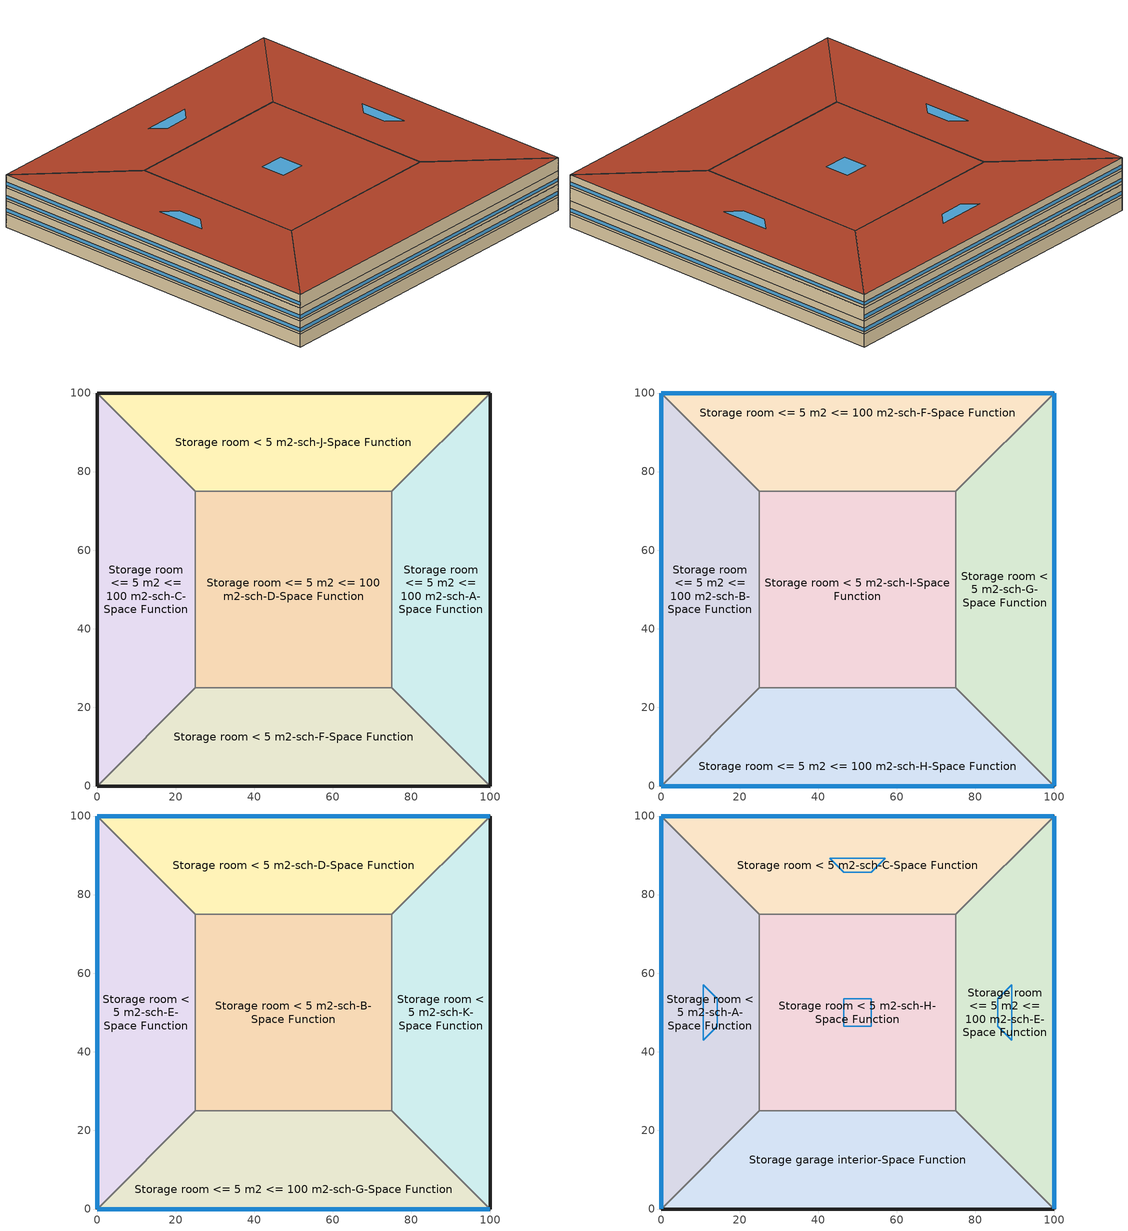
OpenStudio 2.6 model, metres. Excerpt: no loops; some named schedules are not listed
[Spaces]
Storage room <= 5 m2 <= 100 m2-sch-C-Space Function
 floor ground: 0,0 0,100 25,75 25,25 z0
 wall ground: 0,100 0,0 z0:3.8
 wall to Storage room < 5 m2-sch-J-Space Function: 25,75 0,100 z0:3.8
 wall to Storage room <= 5 m2 <= 100 m2-sch-D-Space Function: 25,25 25,75 z0:3.8
 wall to Storage room < 5 m2-sch-F-Space Function: 0,0 25,25 z0:3.8
Storage room < 5 m2-sch-J-Space Function
 floor ground: 0,100 100,100 75,75 25,75 z0
 wall ground: 100,100 0,100 z0:3.8
 wall to Storage room <= 5 m2 <= 100 m2-sch-A-Space Function: 75,75 100,100 z0:3.8
 wall to Storage room <= 5 m2 <= 100 m2-sch-D-Space Function: 25,75 75,75 z0:3.8
Storage room <= 5 m2 <= 100 m2-sch-A-Space Function
 floor ground: 100,100 100,0 75,25 75,75 z0
 wall ground: 100,0 100,100 z0:3.8
 wall to Storage room < 5 m2-sch-F-Space Function: 75,25 100,0 z0:3.8
 wall to Storage room <= 5 m2 <= 100 m2-sch-D-Space Function: 75,75 75,25 z0:3.8
Storage room < 5 m2-sch-F-Space Function
 floor ground: 100,0 0,0 25,25 75,25 z0
 wall ground: 0,0 100,0 z0:3.8
 wall to Storage room <= 5 m2 <= 100 m2-sch-D-Space Function: 75,25 25,25 z0:3.8
Storage room <= 5 m2 <= 100 m2-sch-D-Space Function
 floor ground: 25,25 25,75 75,75 75,25 z0
Storage room <= 5 m2 <= 100 m2-sch-B-Space Function
 floor to Storage room <= 5 m2 <= 100 m2-sch-C-Space Function: 0,0 0,100 25,75 25,25 z3.8
 wall outside: 0,100 0,0 z3.8:7.6
 wall to Storage room <= 5 m2 <= 100 m2-sch-F-Space Function: 25,75 0,100 z3.8:7.6
 wall to Storage room < 5 m2-sch-I-Space Function: 25,25 25,75 z3.8:7.6
 wall to Storage room <= 5 m2 <= 100 m2-sch-H-Space Function: 0,0 25,25 z3.8:7.6
 window: 0,99.97 0,0.03 z4.56:5.51
Storage room <= 5 m2 <= 100 m2-sch-F-Space Function
 floor to Storage room < 5 m2-sch-J-Space Function: 0,100 100,100 75,75 25,75 z3.8
 wall outside: 100,100 0,100 z3.8:7.6
 wall to Storage room < 5 m2-sch-G-Space Function: 75,75 100,100 z3.8:7.6
 wall to Storage room < 5 m2-sch-I-Space Function: 25,75 75,75 z3.8:7.6
 window: 99.97,100 0.03,100 z4.56:5.51
Storage room < 5 m2-sch-G-Space Function
 floor to Storage room <= 5 m2 <= 100 m2-sch-A-Space Function: 100,100 100,0 75,25 75,75 z3.8
 wall outside: 100,0 100,100 z3.8:7.6
 wall to Storage room <= 5 m2 <= 100 m2-sch-H-Space Function: 75,25 100,0 z3.8:7.6
 wall to Storage room < 5 m2-sch-I-Space Function: 75,75 75,25 z3.8:7.6
 window: 100,0.03 100,99.97 z4.56:5.51
Storage room <= 5 m2 <= 100 m2-sch-H-Space Function
 floor to Storage room < 5 m2-sch-F-Space Function: 100,0 0,0 25,25 75,25 z3.8
 wall outside: 0,0 100,0 z3.8:7.6
 wall to Storage room < 5 m2-sch-I-Space Function: 75,25 25,25 z3.8:7.6
 window: 0.03,0 99.97,0 z4.56:5.51
Storage room < 5 m2-sch-I-Space Function
 floor to Storage room <= 5 m2 <= 100 m2-sch-D-Space Function: 25,25 25,75 75,75 75,25 z3.8
Storage room < 5 m2-sch-E-Space Function
 floor to Storage room <= 5 m2 <= 100 m2-sch-B-Space Function: 0,0 0,100 25,75 25,25 z7.6
 wall outside: 0,100 0,0 z7.6:11.4
 wall to Storage room < 5 m2-sch-D-Space Function: 25,75 0,100 z7.6:11.4
 wall to Storage room < 5 m2-sch-B-Space Function: 25,25 25,75 z7.6:11.4
 wall to Storage room <= 5 m2 <= 100 m2-sch-G-Space Function: 0,0 25,25 z7.6:11.4
 window: 0,99.97 0,0.03 z8.36:9.31
Storage room < 5 m2-sch-D-Space Function
 floor to Storage room <= 5 m2 <= 100 m2-sch-F-Space Function: 0,100 100,100 75,75 25,75 z7.6
 wall outside: 100,100 0,100 z7.6:11.4
 wall to Storage room < 5 m2-sch-K-Space Function: 75,75 100,100 z7.6:11.4
 wall to Storage room < 5 m2-sch-B-Space Function: 25,75 75,75 z7.6:11.4
 window: 99.97,100 0.03,100 z8.36:9.31
Storage room < 5 m2-sch-K-Space Function
 floor to Storage room < 5 m2-sch-G-Space Function: 100,100 100,0 75,25 75,75 z7.6
 wall outside: 100,0 100,100 z7.6:11.4
 wall to Storage room <= 5 m2 <= 100 m2-sch-G-Space Function: 75,25 100,0 z7.6:11.4
 wall to Storage room < 5 m2-sch-B-Space Function: 75,75 75,25 z7.6:11.4
Storage room <= 5 m2 <= 100 m2-sch-G-Space Function
 floor to Storage room <= 5 m2 <= 100 m2-sch-H-Space Function: 100,0 0,0 25,25 75,25 z7.6
 wall outside: 0,0 100,0 z7.6:11.4
 wall to Storage room < 5 m2-sch-B-Space Function: 75,25 25,25 z7.6:11.4
 window: 0.03,0 99.97,0 z8.36:9.31
Storage room < 5 m2-sch-B-Space Function
 floor to Storage room < 5 m2-sch-I-Space Function: 25,25 25,75 75,75 75,25 z7.6
Storage room < 5 m2-sch-A-Space Function
 floor to Storage room < 5 m2-sch-E-Space Function: 0,0 0,100 25,75 25,25 z11.4
 wall outside: 0,100 0,0 z11.4:15.2
 wall to Storage room < 5 m2-sch-C-Space Function: 25,75 0,100 z11.4:15.2
 wall to Storage room < 5 m2-sch-H-Space Function: 25,25 25,75 z11.4:15.2
 wall to Storage garage interior-Space Function: 0,0 25,25 z11.4:15.2
 window: 0,99.97 0,0.03 z12.16:13.11
 roof outside: 25,25 25,75 0,100 0,0 z15.2
 skylight: 14.27,46.46 14.27,53.54 10.73,57.07 10.73,42.93 z15.2
Storage room < 5 m2-sch-C-Space Function
 floor to Storage room < 5 m2-sch-D-Space Function: 0,100 100,100 75,75 25,75 z11.4
 wall outside: 100,100 0,100 z11.4:15.2
 wall to Storage room <= 5 m2 <= 100 m2-sch-E-Space Function: 75,75 100,100 z11.4:15.2
 wall to Storage room < 5 m2-sch-H-Space Function: 25,75 75,75 z11.4:15.2
 window: 99.97,100 0.03,100 z12.16:13.11
 roof outside: 25,75 75,75 100,100 0,100 z15.2
 skylight: 46.46,85.73 53.54,85.73 57.07,89.27 42.93,89.27 z15.2
Storage room <= 5 m2 <= 100 m2-sch-E-Space Function
 floor to Storage room < 5 m2-sch-K-Space Function: 100,100 100,0 75,25 75,75 z11.4
 wall outside: 100,0 100,100 z11.4:15.2
 wall to Storage garage interior-Space Function: 75,25 100,0 z11.4:15.2
 wall to Storage room < 5 m2-sch-H-Space Function: 75,75 75,25 z11.4:15.2
 window: 100,0.03 100,99.97 z12.16:13.11
 roof outside: 75,75 75,25 100,0 100,100 z15.2
 skylight: 85.73,53.54 85.73,46.46 89.27,42.93 89.27,57.07 z15.2
Storage garage interior-Space Function
 floor to Storage room <= 5 m2 <= 100 m2-sch-G-Space Function: 100,0 0,0 25,25 75,25 z11.4
 wall outside: 0,0 100,0 z11.4:15.2
 wall to Storage room < 5 m2-sch-H-Space Function: 75,25 25,25 z11.4:15.2
 roof outside: 75,25 25,25 0,0 100,0 z15.2
Storage room < 5 m2-sch-H-Space Function
 floor to Storage room < 5 m2-sch-B-Space Function: 25,25 25,75 75,75 75,25 z11.4
 roof outside: 75,25 75,75 25,75 25,25 z15.2
 skylight: 53.54,46.46 53.54,53.54 46.46,53.54 46.46,46.46 z15.2
[Schedule:Ruleset]
Name | Default Day Schedule
NECB-K-Lighting | NECB-K-Lighting Default
NECB-A-Occupancy-NECB-A-Lighting-0.6-0.0-0.67-Light Ruleset | NECB-A-Occupancy-NECB-A-Lighting-0.6-0.0-0.67-Light Default
NECB-B-Occupancy-NECB-B-Lighting-0.6-0.0-0.67-Light Ruleset | NECB-B-Occupancy-NECB-B-Lighting-0.6-0.0-0.67-Light Default
NECB-C-Occupancy-NECB-C-Lighting-0.6-0.0-0.67-Light Ruleset | NECB-C-Occupancy-NECB-C-Lighting-0.6-0.0-0.67-Light Default
NECB-H-Occupancy-NECB-H-Lighting-0.6-0.0-0.67-Light Ruleset | NECB-H-Occupancy-NECB-H-Lighting-0.6-0.0-0.67-Light Default
NECB-E-Lighting | NECB-E-Lighting Default
[Schedule:Day]
Clothing Schedule Default Winter Clothes; Always On Default: 24, 0, 1
Clothing Schedule Summer Clothes: 24, 0, 0.5
Air Velocity Schedule Default; NECB-A-Electric-Equipment Sat Day; NECB-A-Electric-Equipment Sun|Hol Day: 24, 0, 0.2
Work Efficiency Schedule Default; NECB-K-Electric-Equipment Default; NECB-K-Electric-Equipment Default|Wkdy Day; NECB-K-Electric-Equipment Sat Day; NECB-K-Electric-Equipment Sun|Hol Day; NECB-A-Occupancy Sat Day; NECB-A-Occupancy Sun|Hol Day; NECB-D-Occupancy Sat Day; NECB-D-Occupancy Sun|Hol Day; NECB-E-Occupancy Sun|Hol Day: 24, 0, 0
NECB-K-Occupancy Default; NECB-K-Occupancy Default|Wkdy Day; NECB-K-Occupancy Sat Day; NECB-K-Occupancy Sun|Hol Day: 5, 0, 0, 6, 0, 0.1, 7, 0, 0.5, 8, 0, 0.9, 9, 0, 0.6, 16, 0, 0.2, 17, 0, 0.7, 18, 0, 0.9, 19, 0, 0.6, 20, 0, 0.2, 23, 0, 0.1, 24, 0, 0
NECB-Activity Default; NECB-Activity Winter Design Day; NECB-Activity Summer Design Day: 24, 0, 130
NECB-K-Lighting Default; NECB-K-Lighting Default|Wkdy Day; NECB-K-Lighting Sat Day; NECB-K-Lighting Sun|Hol Day; NECB-H-Occupancy Default; NECB-H-Occupancy Default|Wkdy Day; NECB-H-Occupancy Sat Day; NECB-H-Occupancy Sun|Hol Day; NECB-H-Occupancy-NECB-H-Lighting-0.6-0.0-0.67-Light Default; NECB-H-Occupancy-NECB-H-Lighting-0.6-0.0-0.67-Default|Wkdy-Light Day; NECB-H-Occupancy-NECB-H-Lighting-0.6-0.0-0.67-Sat-Light Day; NECB-H-Occupancy-NECB-H-Lighting-0.6-0.0-0.67-Sun|Hol-Light Day; NECB-H-Electric-Equipment Default; NECB-H-Electric-Equipment Default|Wkdy Day; NECB-H-Electric-Equipment Sat Day; NECB-H-Electric-Equipment Sun|Hol Day; NECB-H-Lighting Default; NECB-H-Lighting Default|Wkdy Day; NECB-H-Lighting Sat Day; NECB-H-Lighting Sun|Hol Day: 24, 0, 0.9
NECB-K-Thermostat Setpoint-Heating Default; NECB-K-Thermostat Setpoint-Heating Default|Wkdy Day; NECB-K-Thermostat Setpoint-Heating Sat Day; NECB-K-Thermostat Setpoint-Heating Sun|Hol Day: 24, 0, 5
NECB-K-Thermostat Setpoint-Cooling Default; NECB-K-Thermostat Setpoint-Cooling Default|Wkdy Day; NECB-K-Thermostat Setpoint-Cooling Sat Day; NECB-K-Thermostat Setpoint-Cooling Sun|Hol Day; NECB-A-Thermostat Setpoint-Cooling Sat Day; NECB-A-Thermostat Setpoint-Cooling Sun|Hol Day; NECB-D-Thermostat Setpoint-Cooling Sat Day; NECB-D-Thermostat Setpoint-Cooling Sun|Hol Day; NECB-E-Thermostat Setpoint-Cooling Sun|Hol Day: 24, 0, 35
NECB-A-Occupancy Default; NECB-A-Occupancy Default|Wkdy Day: 7, 0, 0, 8, 0, 0.1, 9, 0, 0.7, 12, 0, 0.9, 14, 0, 0.5, 17, 0, 0.9, 18, 0, 0.7, 19, 0, 0.3, 23, 0, 0.1, 24, 0, 0
NECB-A-Occupancy-NECB-A-Lighting-0.6-0.0-0.67-Light Default; NECB-A-Occupancy-NECB-A-Lighting-0.6-0.0-0.67-Default|Wkdy-Light Day: 7, 0, 0.0299, 8, 0, 0.1794, 9, 0, 0.8, 12, 0, 0.9, 14, 0, 0.5382, 17, 0, 0.9, 18, 0, 0.8, 19, 0, 0.299, 21, 0, 0.1794, 23, 0, 0.0598, 24, 0, 0.0299
NECB-A-Occupancy-NECB-A-Lighting-0.6-0.0-0.67-Sat-Light Day; NECB-A-Occupancy-NECB-A-Lighting-0.6-0.0-0.67-Sun|Hol-Light Day; NECB-D-Occupancy-NECB-D-Lighting-0.6-0.0-0.67-Sat-Light Day; NECB-D-Occupancy-NECB-D-Lighting-0.6-0.0-0.67-Sun|Hol-Light Day; NECB-E-Occupancy-NECB-E-Lighting-0.6-0.0-0.67-Sun|Hol-Light Day: 24, 0, 0.0299
NECB-A-Electric-Equipment Default; NECB-A-Electric-Equipment Default|Wkdy Day: 7, 0, 0.2, 8, 0, 0.3, 9, 0, 0.8, 18, 0, 0.9, 19, 0, 0.5, 21, 0, 0.3, 24, 0, 0.2
NECB-A-Thermostat Setpoint-Heating Default; NECB-A-Thermostat Setpoint-Heating Default|Wkdy Day: 6, 0, 18, 7, 0, 20, 21, 0, 22, 24, 0, 18
NECB-A-Thermostat Setpoint-Heating Sat Day; NECB-A-Thermostat Setpoint-Heating Sun|Hol Day; NECB-D-Thermostat Setpoint-Heating Sat Day; NECB-D-Thermostat Setpoint-Heating Sun|Hol Day; NECB-E-Thermostat Setpoint-Heating Sun|Hol Day: 24, 0, 18
NECB-A-Thermostat Setpoint-Cooling Default; NECB-A-Thermostat Setpoint-Cooling Default|Wkdy Day: 6, 0, 35, 21, 0, 24, 24, 0, 35
NECB-B-Occupancy Default; NECB-B-Occupancy Default|Wkdy Day: 1, 0, 0.3, 2, 0, 0.1, 9, 0, 0, 10, 0, 0.1, 11, 0, 0.2, 12, 0, 0.5, 13, 0, 0.9, 14, 0, 0.8, 15, 0, 0.5, 17, 0, 0.2, 18, 0, 0.3, 19, 0, 0.6, 22, 0, 0.9, 23, 0, 0.6, 24, 0, 0.4
NECB-B-Occupancy Sat Day: 1, 0, 0.5, 2, 0, 0.3, 9, 0, 0, 10, 0, 0.1, 11, 0, 0.2, 12, 0, 0.5, 13, 0, 0.9, 14, 0, 0.8, 15, 0, 0.5, 17, 0, 0.2, 18, 0, 0.3, 19, 0, 0.6, 22, 0, 0.9, 24, 0, 0.6
NECB-B-Occupancy Sun|Hol Day: 1, 0, 0.1, 2, 0, 0.3, 10, 0, 0, 11, 0, 0.1, 12, 0, 0.4, 14, 0, 0.5, 15, 0, 0.4, 18, 0, 0.2, 19, 0, 0.5, 21, 0, 0.7, 22, 0, 0.5, 23, 0, 0.3, 24, 0, 0.1
NECB-B-Occupancy-NECB-B-Lighting-0.6-0.0-0.67-Light Default; NECB-B-Occupancy-NECB-B-Lighting-0.6-0.0-0.67-Default|Wkdy-Light Day: 1, 0, 0.5382, 2, 0, 0.299, 9, 0, 0.0598, 10, 0, 0.299, 11, 0, 0.4186, 12, 0, 0.5382, 14, 0, 0.9, 18, 0, 0.5382, 23, 0, 0.9, 24, 0, 0.5382
NECB-B-Occupancy-NECB-B-Lighting-0.6-0.0-0.67-Sat-Light Day: 1, 0, 0.5382, 2, 0, 0.299, 9, 0, 0.0598, 10, 0, 0.299, 11, 0, 0.4186, 12, 0, 0.5382, 14, 0, 0.9, 18, 0, 0.5382, 24, 0, 0.9
NECB-B-Occupancy-NECB-B-Lighting-0.6-0.0-0.67-Sun|Hol-Light Day: 2, 0, 0.299, 10, 0, 0.0598, 11, 0, 0.299, 19, 0, 0.5382, 21, 0, 0.9, 23, 0, 0.5382, 24, 0, 0.299
NECB-B-Electric-Equipment Default; NECB-B-Electric-Equipment Default|Wkdy Day; NECB-B-Electric-Equipment Sat Day; NECB-B-Lighting Default; NECB-B-Lighting Default|Wkdy Day; NECB-B-Lighting Sat Day: 1, 0, 0.9, 2, 0, 0.5, 9, 0, 0.1, 10, 0, 0.5, 11, 0, 0.7, 24, 0, 0.9
NECB-B-Electric-Equipment Sun|Hol Day; NECB-B-Lighting Sun|Hol Day: 2, 0, 0.5, 10, 0, 0.1, 11, 0, 0.5, 23, 0, 0.9, 24, 0, 0.5
NECB-B-Thermostat Setpoint-Heating Default; NECB-B-Thermostat Setpoint-Heating Default|Wkdy Day; NECB-B-Thermostat Setpoint-Heating Sat Day: 2, 0, 22, 8, 0, 18, 9, 0, 20, 24, 0, 22
NECB-B-Thermostat Setpoint-Heating Sun|Hol Day: 1, 0, 18, 2, 0, 22, 9, 0, 18, 10, 0, 20, 23, 0, 22, 24, 0, 18
NECB-B-Thermostat Setpoint-Cooling Default; NECB-B-Thermostat Setpoint-Cooling Default|Wkdy Day; NECB-B-Thermostat Setpoint-Cooling Sat Day: 1, 0, 24, 8, 0, 35, 24, 0, 24
NECB-B-Thermostat Setpoint-Cooling Sun|Hol Day: 9, 0, 35, 23, 0, 24, 24, 0, 35
NECB-C-Occupancy Default; NECB-C-Occupancy Default|Wkdy Day: 8, 0, 0, 9, 0, 0.1, 10, 0, 0.2, 12, 0, 0.5, 16, 0, 0.7, 17, 0, 0.8, 18, 0, 0.7, 19, 0, 0.5, 21, 0, 0.3, 24, 0, 0
NECB-C-Occupancy Sat Day: 8, 0, 0, 9, 0, 0.1, 10, 0, 0.2, 11, 0, 0.5, 12, 0, 0.6, 13, 0, 0.8, 16, 0, 0.9, 17, 0, 0.8, 18, 0, 0.7, 19, 0, 0.5, 21, 0, 0.2, 24, 0, 0
NECB-C-Occupancy Sun|Hol Day: 8, 0, 0, 9, 0, 0.1, 10, 0, 0.2, 11, 0, 0.5, 12, 0, 0.6, 13, 0, 0.8, 16, 0, 0.9, 17, 0, 0.8, 18, 0, 0.7, 19, 0, 0.5, 24, 0, 0
NECB-C-Occupancy-NECB-C-Lighting-0.6-0.0-0.67-Light Default; NECB-C-Occupancy-NECB-C-Lighting-0.6-0.0-0.67-Default|Wkdy-Light Day: 8, 0, 0.0299, 9, 0, 0.299, 12, 0, 0.5382, 18, 0, 0.9, 19, 0, 0.5382, 20, 0, 0.3588, 21, 0, 0.299, 24, 0, 0.0299
NECB-C-Occupancy-NECB-C-Lighting-0.6-0.0-0.67-Sat-Light Day: 8, 0, 0.0299, 9, 0, 0.299, 11, 0, 0.5382, 18, 0, 0.9, 19, 0, 0.5382, 20, 0, 0.3588, 21, 0, 0.299, 24, 0, 0.0299
NECB-C-Occupancy-NECB-C-Lighting-0.6-0.0-0.67-Sun|Hol-Light Day: 8, 0, 0.0299, 9, 0, 0.299, 11, 0, 0.5382, 18, 0, 0.9, 19, 0, 0.5382, 24, 0, 0.0299
NECB-C-Electric-Equipment Default; NECB-C-Electric-Equipment Default|Wkdy Day; NECB-C-Electric-Equipment Sat Day; NECB-C-Lighting Default; NECB-C-Lighting Default|Wkdy Day; NECB-C-Lighting Sat Day: 8, 0, 0.05, 9, 0, 0.5, 19, 0, 0.9, 20, 0, 0.6, 21, 0, 0.5, 24, 0, 0.05
NECB-C-Electric-Equipment Sun|Hol Day; NECB-C-Lighting Sun|Hol Day: 8, 0, 0.05, 9, 0, 0.5, 19, 0, 0.9, 24, 0, 0.05
NECB-C-Thermostat Setpoint-Heating Default; NECB-C-Thermostat Setpoint-Heating Default|Wkdy Day; NECB-C-Thermostat Setpoint-Heating Sat Day: 7, 0, 18, 8, 0, 20, 21, 0, 22, 24, 0, 18
NECB-C-Thermostat Setpoint-Heating Sun|Hol Day: 9, 0, 18, 10, 0, 20, 19, 0, 22, 24, 0, 18
NECB-C-Thermostat Setpoint-Cooling Default; NECB-C-Thermostat Setpoint-Cooling Default|Wkdy Day; NECB-C-Thermostat Setpoint-Cooling Sat Day: 7, 0, 35, 21, 0, 24, 24, 0, 35
NECB-C-Thermostat Setpoint-Cooling Sun|Hol Day; NECB-E-Thermostat Setpoint-Cooling Default; NECB-E-Thermostat Setpoint-Cooling Default|Wkdy Day: 7, 0, 35, 19, 0, 24, 24, 0, 35
NECB-D-Occupancy Default; NECB-D-Occupancy Default|Wkdy Day: 8, 0, 0, 9, 0, 0.1, 12, 0, 0.9, 16, 0, 0.8, 17, 0, 0.5, 18, 0, 0.2, 19, 0, 0.1, 22, 0, 0.3, 23, 0, 0.1, 24, 0, 0
NECB-D-Occupancy-NECB-D-Lighting-0.6-0.0-0.67-Light Default; NECB-D-Occupancy-NECB-D-Lighting-0.6-0.0-0.67-Default|Wkdy-Light Day: 8, 0, 0.0299, 9, 0, 0.1794, 16, 0, 0.9, 17, 0, 0.4186, 19, 0, 0.299, 22, 0, 0.4186, 23, 0, 0.1794, 24, 0, 0.0299
NECB-D-Electric-Equipment Default; NECB-D-Electric-Equipment Default|Wkdy Day; NECB-D-Lighting Default; NECB-D-Lighting Default|Wkdy Day: 8, 0, 0.05, 9, 0, 0.3, 16, 0, 0.9, 17, 0, 0.7, 19, 0, 0.5, 22, 0, 0.7, 23, 0, 0.3, 24, 0, 0.05
NECB-D-Electric-Equipment Sat Day; NECB-D-Electric-Equipment Sun|Hol Day; NECB-E-Electric-Equipment Sun|Hol Day; NECB-A-Lighting Sat Day; NECB-A-Lighting Sun|Hol Day; NECB-D-Lighting Sat Day; NECB-D-Lighting Sun|Hol Day; NECB-E-Lighting Sun|Hol Day: 24, 0, 0.05
NECB-D-Thermostat Setpoint-Heating Default; NECB-D-Thermostat Setpoint-Heating Default|Wkdy Day: 7, 0, 18, 8, 0, 20, 23, 0, 22, 24, 0, 18
NECB-D-Thermostat Setpoint-Cooling Default; NECB-D-Thermostat Setpoint-Cooling Default|Wkdy Day: 7, 0, 35, 23, 0, 24, 24, 0, 35
NECB-E-Occupancy Default; NECB-E-Occupancy Default|Wkdy Day: 8, 0, 0, 9, 0, 0.2, 10, 0, 0.7, 14, 0, 0.9, 15, 0, 0.5, 16, 0, 0.9, 18, 0, 0.8, 19, 0, 0.2, 24, 0, 0
NECB-E-Occupancy Sat Day: 9, 0, 0, 13, 0, 0.2, 17, 0, 0.1, 24, 0, 0
NECB-E-Occupancy-NECB-E-Lighting-0.6-0.0-0.67-Light Default; NECB-E-Occupancy-NECB-E-Lighting-0.6-0.0-0.67-Default|Wkdy-Light Day: 8, 0, 0.0299, 9, 0, 0.2392, 10, 0, 0.7, 14, 0, 0.9, 15, 0, 0.5382, 18, 0, 0.9, 19, 0, 0.2392, 24, 0, 0.0299
NECB-E-Occupancy-NECB-E-Lighting-0.6-0.0-0.67-Sat-Light Day: 9, 0, 0.0299, 10, 0, 0.299, 15, 0, 0.5382, 16, 0, 0.4186, 17, 0, 0.299, 24, 0, 0.0299
NECB-E-Electric-Equipment Default; NECB-E-Electric-Equipment Default|Wkdy Day; NECB-E-Lighting Default; NECB-E-Lighting Default|Wkdy Day: 8, 0, 0.05, 9, 0, 0.4, 10, 0, 0.7, 18, 0, 0.9, 19, 0, 0.4, 24, 0, 0.05
NECB-E-Electric-Equipment Sat Day; NECB-E-Lighting Sat Day: 9, 0, 0.05, 10, 0, 0.5, 15, 0, 0.9, 16, 0, 0.7, 17, 0, 0.5, 24, 0, 0.05
NECB-E-Thermostat Setpoint-Heating Default; NECB-E-Thermostat Setpoint-Heating Default|Wkdy Day: 7, 0, 18, 8, 0, 20, 19, 0, 22, 24, 0, 18
NECB-E-Thermostat Setpoint-Heating Sat Day: 8, 0, 18, 9, 0, 20, 17, 0, 22, 24, 0, 18
NECB-E-Thermostat Setpoint-Cooling Sat Day: 8, 0, 35, 17, 0, 24, 24, 0, 35
NECB-F-Occupancy Default; NECB-F-Occupancy Default|Wkdy Day; NECB-F-Occupancy Sat Day; NECB-F-Occupancy Sun|Hol Day: 7, 0, 0.63, 8, 0, 0.49, 10, 0, 0.28, 16, 0, 0.14, 17, 0, 0.21, 20, 0, 0.35, 22, 0, 0.49, 23, 0, 0.56, 24, 0, 0.63
NECB-F-Occupancy-NECB-F-Lighting-0.6-0.0-0.67-Light Default; NECB-F-Occupancy-NECB-F-Lighting-0.6-0.0-0.67-Default|Wkdy-Light Day; NECB-F-Occupancy-NECB-F-Lighting-0.6-0.0-0.67-Sat-Light Day; NECB-F-Occupancy-NECB-F-Lighting-0.6-0.0-0.67-Sun|Hol-Light Day: 1, 0, 0.21, 3, 0, 0.14, 6, 0, 0.07, 7, 0, 0.14, 8, 0, 0.16744, 9, 0, 0.2093, 11, 0, 0.16744, 12, 0, 0.12558, 19, 0, 0.08372, 20, 0, 0.25116, 21, 0, 0.33488, 22, 0, 0.37674, 23, 0, 0.33488, 24, 0, 0.42
NECB-F-Electric-Equipment Default; NECB-F-Electric-Equipment Default|Wkdy Day; NECB-F-Electric-Equipment Sat Day; NECB-F-Electric-Equipment Sun|Hol Day; NECB-F-Lighting Default; NECB-F-Lighting Default|Wkdy Day; NECB-F-Lighting Sat Day; NECB-F-Lighting Sun|Hol Day: 1, 0, 0.21, 3, 0, 0.14, 6, 0, 0.07, 7, 0, 0.14, 8, 0, 0.28, 9, 0, 0.35, 11, 0, 0.28, 12, 0, 0.21, 19, 0, 0.14, 20, 0, 0.42, 21, 0, 0.56, 22, 0, 0.63, 23, 0, 0.56, 24, 0, 0.42
NECB-F-Thermostat Setpoint-Heating Default; NECB-F-Thermostat Setpoint-Heating Default|Wkdy Day; NECB-F-Thermostat Setpoint-Heating Sat Day; NECB-F-Thermostat Setpoint-Heating Sun|Hol Day; NECB-G-Thermostat Setpoint-Heating Default; NECB-G-Thermostat Setpoint-Heating Default|Wkdy Day; NECB-G-Thermostat Setpoint-Heating Sat Day; NECB-G-Thermostat Setpoint-Heating Sun|Hol Day; NECB-H-Thermostat Setpoint-Heating Default; NECB-H-Thermostat Setpoint-Heating Default|Wkdy Day; NECB-H-Thermostat Setpoint-Heating Sat Day; NECB-H-Thermostat Setpoint-Heating Sun|Hol Day: 1, 0, 22, 7, 0, 18, 8, 0, 20, 24, 0, 22
NECB-F-Thermostat Setpoint-Cooling Default; NECB-F-Thermostat Setpoint-Cooling Default|Wkdy Day; NECB-F-Thermostat Setpoint-Cooling Sat Day; NECB-F-Thermostat Setpoint-Cooling Sun|Hol Day; NECB-G-Thermostat Setpoint-Cooling Default; NECB-G-Thermostat Setpoint-Cooling Default|Wkdy Day; NECB-G-Thermostat Setpoint-Cooling Sat Day; NECB-G-Thermostat Setpoint-Cooling Sun|Hol Day; NECB-H-Thermostat Setpoint-Cooling Default; NECB-H-Thermostat Setpoint-Cooling Default|Wkdy Day; NECB-H-Thermostat Setpoint-Cooling Sat Day; NECB-H-Thermostat Setpoint-Cooling Sun|Hol Day; NECB-J-Thermostat Setpoint-Cooling Default; NECB-J-Thermostat Setpoint-Cooling Default|Wkdy Day; NECB-J-Thermostat Setpoint-Cooling Sat Day; NECB-J-Thermostat Setpoint-Cooling Sun|Hol Day: 24, 0, 24
NECB-G-Occupancy Default; NECB-G-Occupancy Default|Wkdy Day: 7, 0, 0.9, 8, 0, 0.7, 9, 0, 0.4, 17, 0, 0.3, 18, 0, 0.5, 24, 0, 0.9
NECB-G-Occupancy Sat Day; NECB-G-Occupancy Sun|Hol Day: 7, 0, 0.9, 8, 0, 0.7, 17, 0, 0.5, 18, 0, 0.7, 24, 0, 0.9
NECB-G-Occupancy-NECB-G-Lighting-0.6-0.0-0.67-Light Default; NECB-G-Occupancy-NECB-G-Lighting-0.6-0.0-0.67-Default|Wkdy-Light Day; NECB-G-Occupancy-NECB-G-Lighting-0.6-0.0-0.67-Sat-Light Day; NECB-G-Occupancy-NECB-G-Lighting-0.6-0.0-0.67-Sun|Hol-Light Day: 1, 0, 0.3, 6, 0, 0, 7, 0, 0.2, 8, 0, 0.5, 9, 0, 0.299, 19, 0, 0, 22, 0, 0.9, 23, 0, 0.8, 24, 0, 0.6
NECB-G-Electric-Equipment Default; NECB-G-Electric-Equipment Default|Wkdy Day; NECB-G-Electric-Equipment Sat Day; NECB-G-Electric-Equipment Sun|Hol Day: 1, 0, 0.3, 7, 0, 0.2, 9, 0, 0.8, 16, 0, 0.4, 17, 0, 0.5, 18, 0, 0.2, 20, 0, 0.9, 21, 0, 0.7, 24, 0, 0.5
NECB-I-Occupancy Default; NECB-I-Occupancy Default|Wkdy Day: 1, 0, 0.1, 15, 0, 0, 18, 0, 0.1, 19, 0, 0.4, 22, 0, 0.8, 23, 0, 0.6, 24, 0, 0.4
NECB-I-Occupancy Sat Day: 1, 0, 0.1, 10, 0, 0, 13, 0, 0.1, 14, 0, 0.4, 15, 0, 0.6, 16, 0, 0.8, 17, 0, 0.6, 18, 0, 0.4, 19, 0, 0.2, 20, 0, 0.4, 22, 0, 0.8, 23, 0, 0.6, 24, 0, 0.4
NECB-I-Occupancy Sun|Hol Day: 8, 0, 0, 9, 0, 0.2, 10, 0, 0.4, 12, 0, 0.8, 13, 0, 0.4, 14, 0, 0.2, 24, 0, 0
NECB-I-Occupancy-NECB-I-Lighting-0.6-0.0-0.67-Light Default; NECB-I-Occupancy-NECB-I-Lighting-0.6-0.0-0.67-Default|Wkdy-Light Day: 1, 0, 0.299, 15, 0, 0.0299, 18, 0, 0.299, 19, 0, 0.4784, 23, 0, 0.9, 24, 0, 0.5382
NECB-I-Occupancy-NECB-I-Lighting-0.6-0.0-0.67-Sat-Light Day: 1, 0, 0.299, 10, 0, 0.0299, 13, 0, 0.299, 14, 0, 0.4784, 17, 0, 0.9, 18, 0, 0.4784, 19, 0, 0.3588, 20, 0, 0.4784, 23, 0, 0.9, 24, 0, 0.5382
NECB-I-Occupancy-NECB-I-Lighting-0.6-0.0-0.67-Sun|Hol-Light Day: 8, 0, 0.0299, 9, 0, 0.299, 10, 0, 0.5382, 12, 0, 0.9, 13, 0, 0.5382, 14, 0, 0.299, 24, 0, 0.0299
NECB-I-Electric-Equipment Default; NECB-I-Electric-Equipment Default|Wkdy Day: 15, 0, 0.1, 18, 0, 0.2, 24, 0, 0.8
NECB-I-Electric-Equipment Sat Day: 10, 0, 0.1, 13, 0, 0.2, 24, 0, 0.8
NECB-I-Electric-Equipment Sun|Hol Day: 8, 0, 0.1, 13, 0, 0.8, 14, 0, 0.2, 24, 0, 0.1
NECB-I-Thermostat Setpoint-Heating Default; NECB-I-Thermostat Setpoint-Heating Default|Wkdy Day: 14, 0, 18, 15, 0, 20, 24, 0, 22
NECB-I-Thermostat Setpoint-Heating Sat Day: 10, 0, 18, 11, 0, 20, 24, 0, 22
NECB-I-Thermostat Setpoint-Heating Sun|Hol Day: 7, 0, 18, 8, 0, 20, 14, 0, 22, 24, 0, 18
NECB-I-Thermostat Setpoint-Cooling Default; NECB-I-Thermostat Setpoint-Cooling Default|Wkdy Day: 14, 0, 35, 24, 0, 24
NECB-I-Thermostat Setpoint-Cooling Sat Day: 10, 0, 35, 24, 0, 24
NECB-I-Thermostat Setpoint-Cooling Sun|Hol Day: 7, 0, 35, 14, 0, 24, 24, 0, 35
NECB-J-Occupancy Default; NECB-J-Occupancy Default|Wkdy Day; NECB-J-Occupancy Sat Day; NECB-J-Occupancy Sun|Hol Day: 7, 0, 0.9, 8, 0, 0.7, 10, 0, 0.6, 12, 0, 0.7, 14, 0, 0.6, 17, 0, 0.7, 20, 0, 0.6, 22, 0, 0.7, 23, 0, 0.8, 24, 0, 0.9
NECB-J-Occupancy-NECB-J-Lighting-0.6-0.0-0.67-Light Default; NECB-J-Occupancy-NECB-J-Lighting-0.6-0.0-0.67-Default|Wkdy-Light Day; NECB-J-Occupancy-NECB-J-Lighting-0.6-0.0-0.67-Sat-Light Day; NECB-J-Occupancy-NECB-J-Lighting-0.6-0.0-0.67-Sun|Hol-Light Day: 5, 0, 0.1, 6, 0, 0.3, 7, 0, 0.5, 11, 0, 0.7, 12, 0, 0.6, 18, 0, 0.5, 19, 0, 0.6, 23, 0, 0.7, 24, 0, 0.3
NECB-J-Electric-Equipment Default; NECB-J-Electric-Equipment Default|Wkdy Day; NECB-J-Electric-Equipment Sat Day; NECB-J-Electric-Equipment Sun|Hol Day: 5, 0, 0.1, 6, 0, 0.2, 7, 0, 0.3, 8, 0, 0.4, 10, 0, 0.6, 12, 0, 0.5, 14, 0, 0.4, 16, 0, 0.5, 18, 0, 0.4, 19, 0, 0.5, 20, 0, 0.6, 22, 0, 0.7, 23, 0, 0.5, 24, 0, 0.3
NECB-J-Thermostat Setpoint-Heating Default; NECB-J-Thermostat Setpoint-Heating Default|Wkdy Day; NECB-J-Thermostat Setpoint-Heating Sat Day; NECB-J-Thermostat Setpoint-Heating Sun|Hol Day: 24, 0, 22
NECB-K-Occupancy-NECB-K-Lighting-0.6-0.0-0.67-Light Default; NECB-K-Occupancy-NECB-K-Lighting-0.6-0.0-0.67-Default|Wkdy-Light Day; NECB-K-Occupancy-NECB-K-Lighting-0.6-0.0-0.67-Sat-Light Day; NECB-K-Occupancy-NECB-K-Lighting-0.6-0.0-0.67-Sun|Hol-Light Day: 7, 0, 0.5382, 9, 0, 0.9, 16, 0, 0.5382, 19, 0, 0.9, 24, 0, 0.5382
NECB-A-Lighting Default; NECB-A-Lighting Default|Wkdy Day: 7, 0, 0.05, 8, 0, 0.3, 9, 0, 0.8, 17, 0, 0.9, 18, 0, 0.8, 19, 0, 0.5, 21, 0, 0.3, 23, 0, 0.1, 24, 0, 0.05
NECB-G-Lighting Default; NECB-G-Lighting Default|Wkdy Day; NECB-G-Lighting Sat Day; NECB-G-Lighting Sun|Hol Day: 1, 0, 0.3, 6, 0, 0, 7, 0, 0.2, 9, 0, 0.5, 19, 0, 0, 22, 0, 0.9, 23, 0, 0.8, 24, 0, 0.6
[Schedule:Rule] Date Specification Type=DateRange; Start Day=1
Name | Schedule Ruleset | Rule Order | Day Schedule | Start Month | End Month | End Day | Apply Monday | Apply Tuesday | Apply Wednesday | Apply Thursday | Apply Friday | Apply Saturday | Apply Sunday
Schedule Rule 1 | Clothing Schedule | 0 | Clothing Schedule Summer Clothes | 5 | 9 | 30
Schedule Rule 2 | NECB-K-Occupancy | 2 | NECB-K-Occupancy Default|Wkdy Day | 1 | 12 | 31 | Yes | Yes | Yes | Yes | Yes
Schedule Rule 3 | NECB-K-Occupancy | 1 | NECB-K-Occupancy Sat Day | 1 | 12 | 31 |  |  |  |  |  | Yes
Schedule Rule 4 | NECB-K-Occupancy | 0 | NECB-K-Occupancy Sun|Hol Day | 1 | 12 | 31 |  |  |  |  |  |  | Yes
Schedule Rule 5 | NECB-K-Lighting | 2 | NECB-K-Lighting Default|Wkdy Day | 1 | 12 | 31 | Yes | Yes | Yes | Yes | Yes
Schedule Rule 6 | NECB-K-Lighting | 1 | NECB-K-Lighting Sat Day | 1 | 12 | 31 |  |  |  |  |  | Yes
Schedule Rule 7 | NECB-K-Lighting | 0 | NECB-K-Lighting Sun|Hol Day | 1 | 12 | 31 |  |  |  |  |  |  | Yes
Schedule Rule 8 | NECB-K-Electric-Equipment | 2 | NECB-K-Electric-Equipment Default|Wkdy Day | 1 | 12 | 31 | Yes | Yes | Yes | Yes | Yes
Schedule Rule 9 | NECB-K-Electric-Equipment | 1 | NECB-K-Electric-Equipment Sat Day | 1 | 12 | 31 |  |  |  |  |  | Yes
Schedule Rule 10 | NECB-K-Electric-Equipment | 0 | NECB-K-Electric-Equipment Sun|Hol Day | 1 | 12 | 31 |  |  |  |  |  |  | Yes
Schedule Rule 11 | NECB-K-Thermostat Setpoint-Heating | 2 | NECB-K-Thermostat Setpoint-Heating Default|Wkdy Day | 1 | 12 | 31 | Yes | Yes | Yes | Yes | Yes
Schedule Rule 12 | NECB-K-Thermostat Setpoint-Heating | 1 | NECB-K-Thermostat Setpoint-Heating Sat Day | 1 | 12 | 31 |  |  |  |  |  | Yes
Schedule Rule 13 | NECB-K-Thermostat Setpoint-Heating | 0 | NECB-K-Thermostat Setpoint-Heating Sun|Hol Day | 1 | 12 | 31 |  |  |  |  |  |  | Yes
Schedule Rule 14 | NECB-K-Thermostat Setpoint-Cooling | 2 | NECB-K-Thermostat Setpoint-Cooling Default|Wkdy Day | 1 | 12 | 31 | Yes | Yes | Yes | Yes | Yes
Schedule Rule 15 | NECB-K-Thermostat Setpoint-Cooling | 1 | NECB-K-Thermostat Setpoint-Cooling Sat Day | 1 | 12 | 31 |  |  |  |  |  | Yes
Schedule Rule 16 | NECB-K-Thermostat Setpoint-Cooling | 0 | NECB-K-Thermostat Setpoint-Cooling Sun|Hol Day | 1 | 12 | 31 |  |  |  |  |  |  | Yes
Schedule Rule 17 | NECB-A-Occupancy | 2 | NECB-A-Occupancy Default|Wkdy Day | 1 | 12 | 31 | Yes | Yes | Yes | Yes | Yes
Schedule Rule 18 | NECB-A-Occupancy | 1 | NECB-A-Occupancy Sat Day | 1 | 12 | 31 |  |  |  |  |  | Yes
Schedule Rule 19 | NECB-A-Occupancy | 0 | NECB-A-Occupancy Sun|Hol Day | 1 | 12 | 31 |  |  |  |  |  |  | Yes
Schedule Rule 20 | NECB-A-Occupancy-NECB-A-Lighting-0.6-0.0-0.67-Light Ruleset | 2 | NECB-A-Occupancy-NECB-A-Lighting-0.6-0.0-0.67-Default|Wkdy-Light Day | 1 | 12 | 31 | Yes | Yes | Yes | Yes | Yes
Schedule Rule 21 | NECB-A-Occupancy-NECB-A-Lighting-0.6-0.0-0.67-Light Ruleset | 1 | NECB-A-Occupancy-NECB-A-Lighting-0.6-0.0-0.67-Sat-Light Day | 1 | 12 | 31 |  |  |  |  |  | Yes
Schedule Rule 22 | NECB-A-Occupancy-NECB-A-Lighting-0.6-0.0-0.67-Light Ruleset | 0 | NECB-A-Occupancy-NECB-A-Lighting-0.6-0.0-0.67-Sun|Hol-Light Day | 1 | 12 | 31 |  |  |  |  |  |  | Yes
Schedule Rule 23 | NECB-A-Electric-Equipment | 2 | NECB-A-Electric-Equipment Default|Wkdy Day | 1 | 12 | 31 | Yes | Yes | Yes | Yes | Yes
Schedule Rule 24 | NECB-A-Electric-Equipment | 1 | NECB-A-Electric-Equipment Sat Day | 1 | 12 | 31 |  |  |  |  |  | Yes
Schedule Rule 25 | NECB-A-Electric-Equipment | 0 | NECB-A-Electric-Equipment Sun|Hol Day | 1 | 12 | 31 |  |  |  |  |  |  | Yes
Schedule Rule 26 | NECB-A-Thermostat Setpoint-Heating | 2 | NECB-A-Thermostat Setpoint-Heating Default|Wkdy Day | 1 | 12 | 31 | Yes | Yes | Yes | Yes | Yes
Schedule Rule 27 | NECB-A-Thermostat Setpoint-Heating | 1 | NECB-A-Thermostat Setpoint-Heating Sat Day | 1 | 12 | 31 |  |  |  |  |  | Yes
Schedule Rule 28 | NECB-A-Thermostat Setpoint-Heating | 0 | NECB-A-Thermostat Setpoint-Heating Sun|Hol Day | 1 | 12 | 31 |  |  |  |  |  |  | Yes
Schedule Rule 29 | NECB-A-Thermostat Setpoint-Cooling | 2 | NECB-A-Thermostat Setpoint-Cooling Default|Wkdy Day | 1 | 12 | 31 | Yes | Yes | Yes | Yes | Yes
Schedule Rule 30 | NECB-A-Thermostat Setpoint-Cooling | 1 | NECB-A-Thermostat Setpoint-Cooling Sat Day | 1 | 12 | 31 |  |  |  |  |  | Yes
Schedule Rule 31 | NECB-A-Thermostat Setpoint-Cooling | 0 | NECB-A-Thermostat Setpoint-Cooling Sun|Hol Day | 1 | 12 | 31 |  |  |  |  |  |  | Yes
Schedule Rule 32 | NECB-B-Occupancy | 2 | NECB-B-Occupancy Default|Wkdy Day | 1 | 12 | 31 | Yes | Yes | Yes | Yes | Yes
Schedule Rule 33 | NECB-B-Occupancy | 1 | NECB-B-Occupancy Sat Day | 1 | 12 | 31 |  |  |  |  |  | Yes
Schedule Rule 34 | NECB-B-Occupancy | 0 | NECB-B-Occupancy Sun|Hol Day | 1 | 12 | 31 |  |  |  |  |  |  | Yes
Schedule Rule 35 | NECB-B-Occupancy-NECB-B-Lighting-0.6-0.0-0.67-Light Ruleset | 2 | NECB-B-Occupancy-NECB-B-Lighting-0.6-0.0-0.67-Default|Wkdy-Light Day | 1 | 12 | 31 | Yes | Yes | Yes | Yes | Yes
Schedule Rule 36 | NECB-B-Occupancy-NECB-B-Lighting-0.6-0.0-0.67-Light Ruleset | 1 | NECB-B-Occupancy-NECB-B-Lighting-0.6-0.0-0.67-Sat-Light Day | 1 | 12 | 31 |  |  |  |  |  | Yes
Schedule Rule 37 | NECB-B-Occupancy-NECB-B-Lighting-0.6-0.0-0.67-Light Ruleset | 0 | NECB-B-Occupancy-NECB-B-Lighting-0.6-0.0-0.67-Sun|Hol-Light Day | 1 | 12 | 31 |  |  |  |  |  |  | Yes
Schedule Rule 38 | NECB-B-Electric-Equipment | 2 | NECB-B-Electric-Equipment Default|Wkdy Day | 1 | 12 | 31 | Yes | Yes | Yes | Yes | Yes
Schedule Rule 39 | NECB-B-Electric-Equipment | 1 | NECB-B-Electric-Equipment Sat Day | 1 | 12 | 31 |  |  |  |  |  | Yes
Schedule Rule 40 | NECB-B-Electric-Equipment | 0 | NECB-B-Electric-Equipment Sun|Hol Day | 1 | 12 | 31 |  |  |  |  |  |  | Yes
Schedule Rule 41 | NECB-B-Thermostat Setpoint-Heating | 2 | NECB-B-Thermostat Setpoint-Heating Default|Wkdy Day | 1 | 12 | 31 | Yes | Yes | Yes | Yes | Yes
Schedule Rule 42 | NECB-B-Thermostat Setpoint-Heating | 1 | NECB-B-Thermostat Setpoint-Heating Sat Day | 1 | 12 | 31 |  |  |  |  |  | Yes
Schedule Rule 43 | NECB-B-Thermostat Setpoint-Heating | 0 | NECB-B-Thermostat Setpoint-Heating Sun|Hol Day | 1 | 12 | 31 |  |  |  |  |  |  | Yes
Schedule Rule 44 | NECB-B-Thermostat Setpoint-Cooling | 2 | NECB-B-Thermostat Setpoint-Cooling Default|Wkdy Day | 1 | 12 | 31 | Yes | Yes | Yes | Yes | Yes
Schedule Rule 45 | NECB-B-Thermostat Setpoint-Cooling | 1 | NECB-B-Thermostat Setpoint-Cooling Sat Day | 1 | 12 | 31 |  |  |  |  |  | Yes
Schedule Rule 46 | NECB-B-Thermostat Setpoint-Cooling | 0 | NECB-B-Thermostat Setpoint-Cooling Sun|Hol Day | 1 | 12 | 31 |  |  |  |  |  |  | Yes
Schedule Rule 47 | NECB-C-Occupancy | 2 | NECB-C-Occupancy Default|Wkdy Day | 1 | 12 | 31 | Yes | Yes | Yes | Yes | Yes
Schedule Rule 48 | NECB-C-Occupancy | 1 | NECB-C-Occupancy Sat Day | 1 | 12 | 31 |  |  |  |  |  | Yes
Schedule Rule 49 | NECB-C-Occupancy | 0 | NECB-C-Occupancy Sun|Hol Day | 1 | 12 | 31 |  |  |  |  |  |  | Yes
Schedule Rule 50 | NECB-C-Occupancy-NECB-C-Lighting-0.6-0.0-0.67-Light Ruleset | 2 | NECB-C-Occupancy-NECB-C-Lighting-0.6-0.0-0.67-Default|Wkdy-Light Day | 1 | 12 | 31 | Yes | Yes | Yes | Yes | Yes
Schedule Rule 51 | NECB-C-Occupancy-NECB-C-Lighting-0.6-0.0-0.67-Light Ruleset | 1 | NECB-C-Occupancy-NECB-C-Lighting-0.6-0.0-0.67-Sat-Light Day | 1 | 12 | 31 |  |  |  |  |  | Yes
Schedule Rule 52 | NECB-C-Occupancy-NECB-C-Lighting-0.6-0.0-0.67-Light Ruleset | 0 | NECB-C-Occupancy-NECB-C-Lighting-0.6-0.0-0.67-Sun|Hol-Light Day | 1 | 12 | 31 |  |  |  |  |  |  | Yes
Schedule Rule 53 | NECB-C-Electric-Equipment | 2 | NECB-C-Electric-Equipment Default|Wkdy Day | 1 | 12 | 31 | Yes | Yes | Yes | Yes | Yes
Schedule Rule 54 | NECB-C-Electric-Equipment | 1 | NECB-C-Electric-Equipment Sat Day | 1 | 12 | 31 |  |  |  |  |  | Yes
Schedule Rule 55 | NECB-C-Electric-Equipment | 0 | NECB-C-Electric-Equipment Sun|Hol Day | 1 | 12 | 31 |  |  |  |  |  |  | Yes
Schedule Rule 56 | NECB-C-Thermostat Setpoint-Heating | 2 | NECB-C-Thermostat Setpoint-Heating Default|Wkdy Day | 1 | 12 | 31 | Yes | Yes | Yes | Yes | Yes
Schedule Rule 57 | NECB-C-Thermostat Setpoint-Heating | 1 | NECB-C-Thermostat Setpoint-Heating Sat Day | 1 | 12 | 31 |  |  |  |  |  | Yes
Schedule Rule 58 | NECB-C-Thermostat Setpoint-Heating | 0 | NECB-C-Thermostat Setpoint-Heating Sun|Hol Day | 1 | 12 | 31 |  |  |  |  |  |  | Yes
Schedule Rule 59 | NECB-C-Thermostat Setpoint-Cooling | 2 | NECB-C-Thermostat Setpoint-Cooling Default|Wkdy Day | 1 | 12 | 31 | Yes | Yes | Yes | Yes | Yes
Schedule Rule 60 | NECB-C-Thermostat Setpoint-Cooling | 1 | NECB-C-Thermostat Setpoint-Cooling Sat Day | 1 | 12 | 31 |  |  |  |  |  | Yes
Schedule Rule 61 | NECB-C-Thermostat Setpoint-Cooling | 0 | NECB-C-Thermostat Setpoint-Cooling Sun|Hol Day | 1 | 12 | 31 |  |  |  |  |  |  | Yes
Schedule Rule 62 | NECB-D-Occupancy | 2 | NECB-D-Occupancy Default|Wkdy Day | 1 | 12 | 31 | Yes | Yes | Yes | Yes | Yes
Schedule Rule 63 | NECB-D-Occupancy | 1 | NECB-D-Occupancy Sat Day | 1 | 12 | 31 |  |  |  |  |  | Yes
Schedule Rule 64 | NECB-D-Occupancy | 0 | NECB-D-Occupancy Sun|Hol Day | 1 | 12 | 31 |  |  |  |  |  |  | Yes
Schedule Rule 65 | NECB-D-Occupancy-NECB-D-Lighting-0.6-0.0-0.67-Light Ruleset | 2 | NECB-D-Occupancy-NECB-D-Lighting-0.6-0.0-0.67-Default|Wkdy-Light Day | 1 | 12 | 31 | Yes | Yes | Yes | Yes | Yes
Schedule Rule 66 | NECB-D-Occupancy-NECB-D-Lighting-0.6-0.0-0.67-Light Ruleset | 1 | NECB-D-Occupancy-NECB-D-Lighting-0.6-0.0-0.67-Sat-Light Day | 1 | 12 | 31 |  |  |  |  |  | Yes
Schedule Rule 67 | NECB-D-Occupancy-NECB-D-Lighting-0.6-0.0-0.67-Light Ruleset | 0 | NECB-D-Occupancy-NECB-D-Lighting-0.6-0.0-0.67-Sun|Hol-Light Day | 1 | 12 | 31 |  |  |  |  |  |  | Yes
Schedule Rule 68 | NECB-D-Electric-Equipment | 2 | NECB-D-Electric-Equipment Default|Wkdy Day | 1 | 12 | 31 | Yes | Yes | Yes | Yes | Yes
Schedule Rule 69 | NECB-D-Electric-Equipment | 1 | NECB-D-Electric-Equipment Sat Day | 1 | 12 | 31 |  |  |  |  |  | Yes
Schedule Rule 70 | NECB-D-Electric-Equipment | 0 | NECB-D-Electric-Equipment Sun|Hol Day | 1 | 12 | 31 |  |  |  |  |  |  | Yes
Schedule Rule 71 | NECB-D-Thermostat Setpoint-Heating | 2 | NECB-D-Thermostat Setpoint-Heating Default|Wkdy Day | 1 | 12 | 31 | Yes | Yes | Yes | Yes | Yes
Schedule Rule 72 | NECB-D-Thermostat Setpoint-Heating | 1 | NECB-D-Thermostat Setpoint-Heating Sat Day | 1 | 12 | 31 |  |  |  |  |  | Yes
Schedule Rule 73 | NECB-D-Thermostat Setpoint-Heating | 0 | NECB-D-Thermostat Setpoint-Heating Sun|Hol Day | 1 | 12 | 31 |  |  |  |  |  |  | Yes
Schedule Rule 74 | NECB-D-Thermostat Setpoint-Cooling | 2 | NECB-D-Thermostat Setpoint-Cooling Default|Wkdy Day | 1 | 12 | 31 | Yes | Yes | Yes | Yes | Yes
Schedule Rule 75 | NECB-D-Thermostat Setpoint-Cooling | 1 | NECB-D-Thermostat Setpoint-Cooling Sat Day | 1 | 12 | 31 |  |  |  |  |  | Yes
Schedule Rule 76 | NECB-D-Thermostat Setpoint-Cooling | 0 | NECB-D-Thermostat Setpoint-Cooling Sun|Hol Day | 1 | 12 | 31 |  |  |  |  |  |  | Yes
Schedule Rule 77 | NECB-E-Occupancy | 2 | NECB-E-Occupancy Default|Wkdy Day | 1 | 12 | 31 | Yes | Yes | Yes | Yes | Yes
Schedule Rule 78 | NECB-E-Occupancy | 1 | NECB-E-Occupancy Sat Day | 1 | 12 | 31 |  |  |  |  |  | Yes
Schedule Rule 79 | NECB-E-Occupancy | 0 | NECB-E-Occupancy Sun|Hol Day | 1 | 12 | 31 |  |  |  |  |  |  | Yes
Schedule Rule 80 | NECB-E-Occupancy-NECB-E-Lighting-0.6-0.0-0.67-Light Ruleset | 2 | NECB-E-Occupancy-NECB-E-Lighting-0.6-0.0-0.67-Default|Wkdy-Light Day | 1 | 12 | 31 | Yes | Yes | Yes | Yes | Yes
Schedule Rule 81 | NECB-E-Occupancy-NECB-E-Lighting-0.6-0.0-0.67-Light Ruleset | 1 | NECB-E-Occupancy-NECB-E-Lighting-0.6-0.0-0.67-Sat-Light Day | 1 | 12 | 31 |  |  |  |  |  | Yes
Schedule Rule 82 | NECB-E-Occupancy-NECB-E-Lighting-0.6-0.0-0.67-Light Ruleset | 0 | NECB-E-Occupancy-NECB-E-Lighting-0.6-0.0-0.67-Sun|Hol-Light Day | 1 | 12 | 31 |  |  |  |  |  |  | Yes
Schedule Rule 83 | NECB-E-Electric-Equipment | 2 | NECB-E-Electric-Equipment Default|Wkdy Day | 1 | 12 | 31 | Yes | Yes | Yes | Yes | Yes
Schedule Rule 84 | NECB-E-Electric-Equipment | 1 | NECB-E-Electric-Equipment Sat Day | 1 | 12 | 31 |  |  |  |  |  | Yes
Schedule Rule 85 | NECB-E-Electric-Equipment | 0 | NECB-E-Electric-Equipment Sun|Hol Day | 1 | 12 | 31 |  |  |  |  |  |  | Yes
Schedule Rule 86 | NECB-E-Thermostat Setpoint-Heating | 2 | NECB-E-Thermostat Setpoint-Heating Default|Wkdy Day | 1 | 12 | 31 | Yes | Yes | Yes | Yes | Yes
Schedule Rule 87 | NECB-E-Thermostat Setpoint-Heating | 1 | NECB-E-Thermostat Setpoint-Heating Sat Day | 1 | 12 | 31 |  |  |  |  |  | Yes
Schedule Rule 88 | NECB-E-Thermostat Setpoint-Heating | 0 | NECB-E-Thermostat Setpoint-Heating Sun|Hol Day | 1 | 12 | 31 |  |  |  |  |  |  | Yes
Schedule Rule 89 | NECB-E-Thermostat Setpoint-Cooling | 2 | NECB-E-Thermostat Setpoint-Cooling Default|Wkdy Day | 1 | 12 | 31 | Yes | Yes | Yes | Yes | Yes
Schedule Rule 90 | NECB-E-Thermostat Setpoint-Cooling | 1 | NECB-E-Thermostat Setpoint-Cooling Sat Day | 1 | 12 | 31 |  |  |  |  |  | Yes
Schedule Rule 91 | NECB-E-Thermostat Setpoint-Cooling | 0 | NECB-E-Thermostat Setpoint-Cooling Sun|Hol Day | 1 | 12 | 31 |  |  |  |  |  |  | Yes
Schedule Rule 92 | NECB-F-Occupancy | 2 | NECB-F-Occupancy Default|Wkdy Day | 1 | 12 | 31 | Yes | Yes | Yes | Yes | Yes
Schedule Rule 93 | NECB-F-Occupancy | 1 | NECB-F-Occupancy Sat Day | 1 | 12 | 31 |  |  |  |  |  | Yes
Schedule Rule 94 | NECB-F-Occupancy | 0 | NECB-F-Occupancy Sun|Hol Day | 1 | 12 | 31 |  |  |  |  |  |  | Yes
Schedule Rule 95 | NECB-F-Occupancy-NECB-F-Lighting-0.6-0.0-0.67-Light Ruleset | 2 | NECB-F-Occupancy-NECB-F-Lighting-0.6-0.0-0.67-Default|Wkdy-Light Day | 1 | 12 | 31 | Yes | Yes | Yes | Yes | Yes
Schedule Rule 96 | NECB-F-Occupancy-NECB-F-Lighting-0.6-0.0-0.67-Light Ruleset | 1 | NECB-F-Occupancy-NECB-F-Lighting-0.6-0.0-0.67-Sat-Light Day | 1 | 12 | 31 |  |  |  |  |  | Yes
Schedule Rule 97 | NECB-F-Occupancy-NECB-F-Lighting-0.6-0.0-0.67-Light Ruleset | 0 | NECB-F-Occupancy-NECB-F-Lighting-0.6-0.0-0.67-Sun|Hol-Light Day | 1 | 12 | 31 |  |  |  |  |  |  | Yes
Schedule Rule 98 | NECB-F-Electric-Equipment | 2 | NECB-F-Electric-Equipment Default|Wkdy Day | 1 | 12 | 31 | Yes | Yes | Yes | Yes | Yes
Schedule Rule 99 | NECB-F-Electric-Equipment | 1 | NECB-F-Electric-Equipment Sat Day | 1 | 12 | 31 |  |  |  |  |  | Yes
Schedule Rule 100 | NECB-F-Electric-Equipment | 0 | NECB-F-Electric-Equipment Sun|Hol Day | 1 | 12 | 31 |  |  |  |  |  |  | Yes
Schedule Rule 101 | NECB-F-Thermostat Setpoint-Heating | 2 | NECB-F-Thermostat Setpoint-Heating Default|Wkdy Day | 1 | 12 | 31 | Yes | Yes | Yes | Yes | Yes
Schedule Rule 102 | NECB-F-Thermostat Setpoint-Heating | 1 | NECB-F-Thermostat Setpoint-Heating Sat Day | 1 | 12 | 31 |  |  |  |  |  | Yes
Schedule Rule 103 | NECB-F-Thermostat Setpoint-Heating | 0 | NECB-F-Thermostat Setpoint-Heating Sun|Hol Day | 1 | 12 | 31 |  |  |  |  |  |  | Yes
Schedule Rule 104 | NECB-F-Thermostat Setpoint-Cooling | 2 | NECB-F-Thermostat Setpoint-Cooling Default|Wkdy Day | 1 | 12 | 31 | Yes | Yes | Yes | Yes | Yes
Schedule Rule 105 | NECB-F-Thermostat Setpoint-Cooling | 1 | NECB-F-Thermostat Setpoint-Cooling Sat Day | 1 | 12 | 31 |  |  |  |  |  | Yes
Schedule Rule 106 | NECB-F-Thermostat Setpoint-Cooling | 0 | NECB-F-Thermostat Setpoint-Cooling Sun|Hol Day | 1 | 12 | 31 |  |  |  |  |  |  | Yes
Schedule Rule 107 | NECB-G-Occupancy | 2 | NECB-G-Occupancy Default|Wkdy Day | 1 | 12 | 31 | Yes | Yes | Yes | Yes | Yes
Schedule Rule 108 | NECB-G-Occupancy | 1 | NECB-G-Occupancy Sat Day | 1 | 12 | 31 |  |  |  |  |  | Yes
Schedule Rule 109 | NECB-G-Occupancy | 0 | NECB-G-Occupancy Sun|Hol Day | 1 | 12 | 31 |  |  |  |  |  |  | Yes
Schedule Rule 110 | NECB-G-Occupancy-NECB-G-Lighting-0.6-0.0-0.67-Light Ruleset | 2 | NECB-G-Occupancy-NECB-G-Lighting-0.6-0.0-0.67-Default|Wkdy-Light Day | 1 | 12 | 31 | Yes | Yes | Yes | Yes | Yes
Schedule Rule 111 | NECB-G-Occupancy-NECB-G-Lighting-0.6-0.0-0.67-Light Ruleset | 1 | NECB-G-Occupancy-NECB-G-Lighting-0.6-0.0-0.67-Sat-Light Day | 1 | 12 | 31 |  |  |  |  |  | Yes
Schedule Rule 112 | NECB-G-Occupancy-NECB-G-Lighting-0.6-0.0-0.67-Light Ruleset | 0 | NECB-G-Occupancy-NECB-G-Lighting-0.6-0.0-0.67-Sun|Hol-Light Day | 1 | 12 | 31 |  |  |  |  |  |  | Yes
Schedule Rule 113 | NECB-G-Electric-Equipment | 2 | NECB-G-Electric-Equipment Default|Wkdy Day | 1 | 12 | 31 | Yes | Yes | Yes | Yes | Yes
Schedule Rule 114 | NECB-G-Electric-Equipment | 1 | NECB-G-Electric-Equipment Sat Day | 1 | 12 | 31 |  |  |  |  |  | Yes
Schedule Rule 115 | NECB-G-Electric-Equipment | 0 | NECB-G-Electric-Equipment Sun|Hol Day | 1 | 12 | 31 |  |  |  |  |  |  | Yes
Schedule Rule 116 | NECB-G-Thermostat Setpoint-Heating | 2 | NECB-G-Thermostat Setpoint-Heating Default|Wkdy Day | 1 | 12 | 31 | Yes | Yes | Yes | Yes | Yes
Schedule Rule 117 | NECB-G-Thermostat Setpoint-Heating | 1 | NECB-G-Thermostat Setpoint-Heating Sat Day | 1 | 12 | 31 |  |  |  |  |  | Yes
Schedule Rule 118 | NECB-G-Thermostat Setpoint-Heating | 0 | NECB-G-Thermostat Setpoint-Heating Sun|Hol Day | 1 | 12 | 31 |  |  |  |  |  |  | Yes
Schedule Rule 119 | NECB-G-Thermostat Setpoint-Cooling | 2 | NECB-G-Thermostat Setpoint-Cooling Default|Wkdy Day | 1 | 12 | 31 | Yes | Yes | Yes | Yes | Yes
Schedule Rule 120 | NECB-G-Thermostat Setpoint-Cooling | 1 | NECB-G-Thermostat Setpoint-Cooling Sat Day | 1 | 12 | 31 |  |  |  |  |  | Yes
Schedule Rule 121 | NECB-G-Thermostat Setpoint-Cooling | 0 | NECB-G-Thermostat Setpoint-Cooling Sun|Hol Day | 1 | 12 | 31 |  |  |  |  |  |  | Yes
Schedule Rule 122 | NECB-H-Occupancy | 2 | NECB-H-Occupancy Default|Wkdy Day | 1 | 12 | 31 | Yes | Yes | Yes | Yes | Yes
Schedule Rule 123 | NECB-H-Occupancy | 1 | NECB-H-Occupancy Sat Day | 1 | 12 | 31 |  |  |  |  |  | Yes
Schedule Rule 124 | NECB-H-Occupancy | 0 | NECB-H-Occupancy Sun|Hol Day | 1 | 12 | 31 |  |  |  |  |  |  | Yes
Schedule Rule 125 | NECB-H-Occupancy-NECB-H-Lighting-0.6-0.0-0.67-Light Ruleset | 2 | NECB-H-Occupancy-NECB-H-Lighting-0.6-0.0-0.67-Default|Wkdy-Light Day | 1 | 12 | 31 | Yes | Yes | Yes | Yes | Yes
Schedule Rule 126 | NECB-H-Occupancy-NECB-H-Lighting-0.6-0.0-0.67-Light Ruleset | 1 | NECB-H-Occupancy-NECB-H-Lighting-0.6-0.0-0.67-Sat-Light Day | 1 | 12 | 31 |  |  |  |  |  | Yes
Schedule Rule 127 | NECB-H-Occupancy-NECB-H-Lighting-0.6-0.0-0.67-Light Ruleset | 0 | NECB-H-Occupancy-NECB-H-Lighting-0.6-0.0-0.67-Sun|Hol-Light Day | 1 | 12 | 31 |  |  |  |  |  |  | Yes
